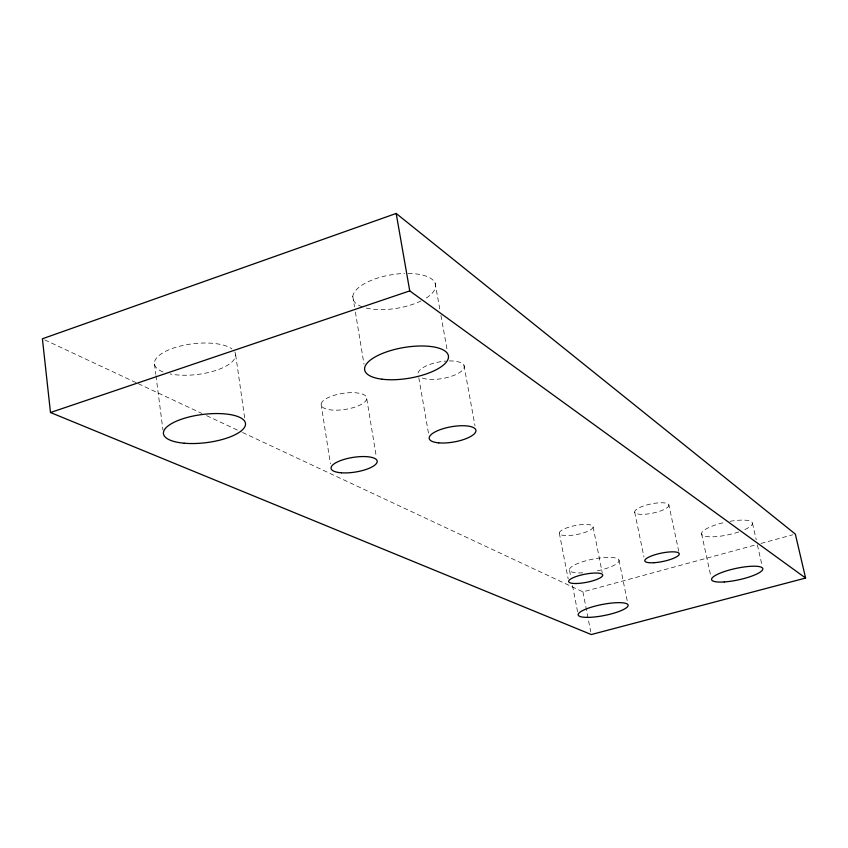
<?xml version="1.0" encoding="UTF-8"?>
<svg xmlns="http://www.w3.org/2000/svg" width="848" height="848" viewBox="0 0 848 848"><rect width="100%" height="100%" fill="white"/><g stroke="black" fill="none" stroke-linecap="round" stroke-linejoin="round"><path stroke-width="0.64" stroke-dasharray="4.24 3.18" d="M242.549 432.491L582.926 591.851L755.907 544.808M760.995 543.43L792.795 534.781M44.796 339.91L137.079 383.116M138.277 383.678L201.803 413.411M206.594 415.658L241.351 431.929M752.483 523.301L756.225 539.794M757.37 544.872L761.97 565.171M701.593 533.816L710.974 576.947M668.902 505.048A17.469 4.675 -11.8 0 1 643.897 514.312A17.469 4.675 -11.8 0 1 642.561 506.33A17.469 4.675 -11.8 0 1 668.902 505.048L678.739 551.242M634.686 512.16L643.982 557.072M618.987 560.136L627.552 602.43M593.123 527.011A17.193 4.547 -11.1 0 1 567.535 535.554A17.193 4.547 -11.1 0 1 568.001 527.445A17.193 4.547 -11.1 0 1 593.123 527.011L602.228 572.686M582.926 591.851L590.77 631.961M569.549 570.333L570.789 576.746M572.538 585.714L577.753 612.616M559.32 533.074L568.171 578.834M463.983 365.393L474.986 425.707M435.088 282.999L439.762 308.926M440.928 315.414L447.235 350.425M418.806 377.742L428.653 434.218M352.789 296.376L354.517 306.806M355.376 312.022L363.993 364.163M366.76 398.804A23.087 8.109 -8.8 0 1 331.451 409.966A23.087 8.109 -8.8 0 1 333.624 395.497A23.087 8.109 -8.8 0 1 366.76 398.804L376.311 456.786M321.106 404.242L330.434 463.845M235.659 354.867L244.977 420.004M154.474 364.046L155.799 374.381M155.968 375.664L162.943 429.904M730.022 521.319A26.002 6.455 -12.2 0 1 751.466 521.668A26.002 6.455 -12.2 0 1 743.155 530.297M738.756 531.94A26.002 6.455 -12.2 0 1 702.494 535.194A26.002 6.455 -12.2 0 1 725.528 522.198M582.703 572.856A25.26 6.18 -11.1 0 1 577.276 563.697A25.26 6.18 -11.1 0 1 616.909 558.419A25.26 6.18 -11.1 0 1 596.335 571.043M234.769 351.92A40.863 15.508 -6.7 0 1 216.611 370.194A40.863 15.508 -6.7 0 1 170.109 373.947M163.039 371.943A40.863 15.508 -6.7 0 1 173.872 347.934A40.863 15.508 -6.7 0 1 231.928 348.91M408.1 273.427A41.934 16.981 -9.4 0 1 424.36 299.174M421.043 300.934A41.934 16.981 -9.4 0 1 365.552 307.866M362.266 306.849A41.934 16.981 -9.4 0 1 359.213 287.112A41.934 16.981 -9.4 0 1 404.581 273.459M449.313 360.93A23.437 8.448 -10 0 1 458.779 373.035A23.437 8.448 -10 0 1 421.127 377.54M418.064 372.993A23.437 8.448 -10 0 1 445.783 361.089"/><path stroke-width="1.27" d="M396.175 213.452L42.4 338.787L50.488 412.52L591.279 634.548L805.6 578.05L795.339 534.092L396.175 213.452L409.754 290.896L805.6 578.05M50.488 412.52L409.754 290.896M724.245 581.94A26.203 5.862 -12.1 0 0 762.84 568.976A26.203 5.862 -12.1 0 0 724.457 571.531A26.203 5.862 -12.1 0 0 724.245 581.94M586.699 617.376A25.451 5.607 -11.1 0 0 627.658 606.553A25.451 5.607 -11.1 0 0 595.052 606.119A25.451 5.607 -11.1 0 0 586.699 617.376M184.207 443.218A41.351 14.215 -7.1 0 0 245.528 423.915A41.351 14.215 -7.1 0 0 183.645 418.499A41.351 14.215 -7.1 0 0 184.207 443.218M382.098 379.215A42.464 15.582 -9.5 0 0 448.295 358.375A42.464 15.582 -9.5 0 0 389.211 351.008A42.464 15.582 -9.5 0 0 382.098 379.215M653.988 562.712A17.617 4.251 -11.7 0 0 679.29 553.808A17.617 4.251 -11.7 0 0 652.801 555.451A17.617 4.251 -11.7 0 0 653.988 562.712M576.873 583.488A17.342 4.134 -11 0 0 602.737 575.22A17.342 4.134 -11 0 0 577.499 576.078A17.342 4.134 -11 0 0 576.873 583.488M438.681 442.857A23.702 7.727 -10 0 0 475.802 431.579A23.702 7.727 -10 0 0 443.239 428.653A23.702 7.727 -10 0 0 438.681 442.857M341.384 472.802A23.341 7.42 -9 0 0 377.159 461.937A23.341 7.42 -9 0 0 343.811 459.489A23.341 7.42 -9 0 0 341.384 472.802"/></g></svg>
